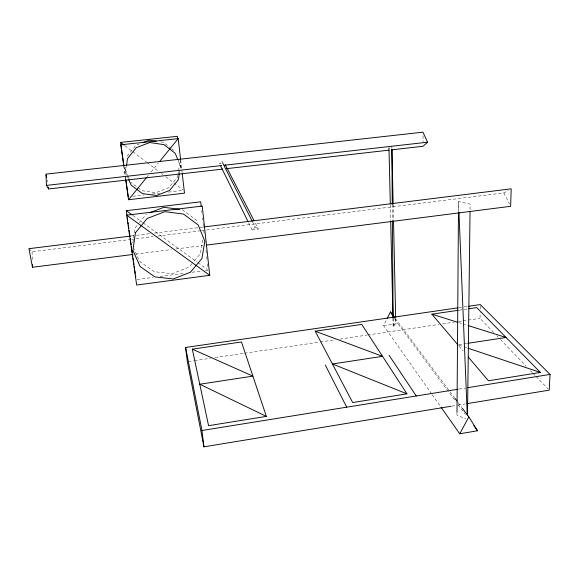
<?xml version="1.0" encoding="UTF-8"?>
<svg xmlns="http://www.w3.org/2000/svg" width="579" height="579" viewBox="0 0 579 579"><rect width="100%" height="100%" fill="white"/><g stroke="black" fill="none" stroke-linecap="round" stroke-linejoin="round"><path stroke-width="0.43" stroke-dasharray="2.9 2.17" d="M456.997 413.355L456.99 415.157L465.849 418.95M458.445 212.399L458.525 201.586L470.141 204.155L470.061 210.466M493.713 332.52L480.042 318.327L480.15 312.313M480.215 308.875L480.273 305.437M126.663 174.822L125.621 172.419L125.831 166.354M125.621 172.419L126.432 166.39M132.844 242.876L134.929 228.09L138.772 223.4M177.825 175.299L177.55 177.087L168.902 187.639L155.954 192.633L142.065 190.759L130.854 182.428M177.963 174.402L178.375 171.724M178.52 170.827L179.62 163.683L178.332 160.492M179.403 173.012L180.453 166.245L179.62 163.683M202.73 239.974L200.443 253.58L192.496 263.047M431.688 393.944L383.631 325.68L386.83 319.21M392.982 318.175L393.192 327.193L395.79 322.756L395.689 318.247M127.199 156.12L135.942 145.242L139.264 143.976M147.167 176.819L148.296 175.43M151.112 171.963L158.451 162.931M139.315 222.734L146.444 214.027M191.924 263.727L189.087 267.107L172.224 273.715L154.159 271.681L139.597 261.426L133.901 248.673M248.644 222.814L252.191 229.993L255.093 226.852L252.683 222.112M201.601 230.623L503.868 192.916L508.261 190.455M451.975 406.118L457.33 405.242M458.221 405.09L465.357 403.918M459.031 389.081L465.27 388.075M458.807 344.693L466.826 343.47M188.255 361.571L193.603 360.782M194.501 360.645L210.561 358.263M215.019 357.605L243.578 353.371M244.468 353.241L319.427 342.131M320.317 342.001L335.487 339.75M339.945 339.091L366.717 335.125M367.607 334.995L438.998 324.414M442.566 323.885L454.168 322.163M458.626 321.504L462.201 320.976M463.091 320.838L480.042 318.327M458.807 307.702L463.28 307.051M464.177 306.921L467.76 306.4M459.14 310.178L467.941 308.897M383.631 325.68L397.853 323.589L454.978 400.429M137.042 279.527L153.037 277.413M160.151 276.473L184.144 273.302M192.148 272.246L201.926 270.958M205.48 270.487L208.143 270.132M135.652 254.116L171.536 249.542M176.023 248.97L202.932 245.539M252.191 229.993L258.458 229.204L254.767 222.047M131.136 235.993L135.616 235.436M136.514 235.327L149.961 233.655M154.441 233.105L203.743 226.982M28.95 248.681L32.077 251.764L130.738 239.46M131.636 239.344L135.225 238.895M136.123 238.787L153.16 236.659M157.647 236.102L200.703 230.732M132.736 196.295L144.337 194.942M152.378 194.001L159.522 193.162M168.453 192.119L182.74 190.448M221.156 163.524L219.513 163.712L221.764 161.215L223.103 162.185M160.709 141.891L163.358 142.289L171 148.231M458.611 322.568L462.064 323.654M462.925 323.922L467.239 325.282M458.763 345.12L463.012 346.539M463.866 346.828L467.26 347.965M255.093 226.852L258.458 229.204M132.888 215.468L142.383 222.365M143.114 222.893L197.186 262.171M197.917 262.707L207.412 269.604M182.349 209.699L196.751 220.498L197.736 222.908M124.898 145.669L132.055 151.119M132.772 151.662L146.386 162.011M147.102 162.561L158.559 171.275M161.425 173.454L162.858 174.54M165.724 176.725L182.913 189.796M171.695 148.774L174.467 150.931M496.818 335.748L498.063 337.036M500.546 339.62L526.101 366.152M530.48 370.69L532.354 372.637M532.977 373.289L535.481 375.88M536.103 376.531L547.973 388.856M459.06 346.191L463.091 350.932M395.291 318.428L449.572 391.129M450.107 391.845L454.392 397.578M458.141 402.6L461.89 407.616M458.206 404.764L465.183 414.151M432.202 394.683L440.518 406.487M394.61 318.493L397.853 323.589M503.868 192.916L509.455 203.946M125.375 169.763L127.771 175.307M128.111 176.096L129.146 178.47M127.011 175.618L128.393 178.817M178.18 160.615L180.453 166.245M47.044 180.235L47.348 181.98M123.993 166.491L125.752 178.976M123.797 166.064L125.05 174.93M125.173 175.813L125.549 178.47M180.141 160.231L181.068 168.2M180.677 160.079L182.124 172.6M201.695 210.792L201.89 212.587M202.476 217.986L202.672 219.781M203.063 223.378L203.359 226.078M203.844 230.572L204.141 233.272M205.994 250.352L206.29 253.052M206.681 256.649L206.971 259.349M207.463 263.843L207.752 266.543M458.525 201.586L458.93 211.501M32.077 251.764L32.279 259.515M393.163 204.546L393.503 219.89M390.311 204.611L390.695 220.831M423.01 135.696L423.061 141.855M391.845 145.894L391.867 148.6M392.28 204.517L392.396 219.854M393.127 318.168L393.192 327.193"/><path stroke-width="0.87" d="M457.005 412.451L458.445 212.399M467.514 415.129L470.047 211.364M468.65 306.269L480.288 304.576L550.05 374.418L549.225 390.152L467.144 403.628M126.548 165.529L127.474 158.639L136.311 147.652L149.737 142.521L164.023 144.649L175.256 153.377L177.854 159.811M179.273 173.859L178.361 179.78L169.611 190.44L156.533 195.492L142.485 193.61L131.165 185.208L128.741 179.613M387.235 318.399L390.441 311.929L394.748 317.712M441.032 407.225L459.733 433.787L468.852 416.938L462.426 408.333M125.672 179.36L128.545 199.741L146.603 177.514M159.58 161.541L178.194 138.62L180.576 159.189M222.814 169.09L48.578 188.949L46.45 185.396L45.965 174.141L422.981 132.171L427.519 142.21L423.097 146.255L391.665 149.838M149.766 212.746L163.879 207.282L179.714 209.359M142.586 142.709L149.223 140.169L156.294 141.225M459.733 433.787L477.537 430.769L468.852 416.938M457.909 307.833L185.598 347.472L187.357 361.701L203.946 446.829L451.084 406.263M203.946 446.829L201.977 430.494L458.141 389.226M467.948 387.641L550.05 374.418M266.369 416.395L208.57 425.666L192.315 349.151L241.472 341.972L266.369 416.395L199.769 384.232L252.9 376.126L192.315 349.151M406.965 393.843L352.683 402.55L315.208 331.202L361.745 324.406L406.965 393.843L332.426 363.988L382.538 356.338L315.208 331.202M468.816 308.766L476.734 307.608L540.373 372.435L488.423 380.772L468.273 357.04M467.723 343.333L506.06 337.485L468.107 325.55M457.909 344.831L431.869 314.165L458.264 310.308M209.736 275.315L136.666 285.034L126.685 215.164L202.245 206.081L209.736 275.315L126.685 215.164M130.239 236.109L28.95 248.681L32.482 267.266L132.96 254.463M206.522 245.083L510.649 206.312L511.192 188.819L203.743 226.982M127.076 216.061L126.309 210.691L200.718 201.796L201.21 206.29M128.545 199.741L184.498 193.162L182.226 173.49M46.45 185.396L221.706 165.536M224.399 165.232L427.519 142.21M226.403 168.677L388.972 150.149M123.87 165.594L120.598 142.405L177.377 136.318L177.681 138.974M178.194 138.62L120.801 144.793L123.797 166.064M431.869 314.165L457.75 322.3M468.114 348.247L540.373 372.435M126.309 210.691L132.157 214.932M120.598 142.405L124.181 145.126M454.928 398.294L457.07 401.167M473.781 425.71L477.537 430.769M389.102 355.332L416.25 395.971M390.441 311.929L392.757 315.577M225.267 164.747L253.949 220.461M222.568 162.8L252.278 221.316M325.318 365.067L346.705 407.175M220.693 166.108L247.863 221.214M185.598 347.472L201.977 430.494M46.125 175.01L46.581 177.623M48.267 187.205L48.578 188.949M127.329 217.849L127.713 220.541M127.973 222.329L128.227 224.124M128.48 225.911L128.864 228.596M129.117 230.391L129.378 232.179M129.631 233.974L130.014 236.659M130.268 238.447L130.528 240.242M130.782 242.029L131.165 244.722M131.419 246.509L131.679 248.304M131.932 250.092L132.316 252.777M132.569 254.572L132.83 256.359M133.083 258.154L133.467 260.839M133.72 262.627L133.981 264.422M134.234 266.21L134.618 268.902M134.871 270.69L135.254 273.375M135.508 275.17L135.768 276.957M126.005 180.764L128.27 196.817M458.966 212.399L467.275 415.129M32.41 264.683L32.482 267.266M391.94 149.498L393.141 203.642M393.525 220.787L395.667 317.343M388.979 147.826L390.297 203.707M390.716 221.735L392.96 317.278M391.874 149.498L392.28 204.517M392.403 220.758L393.119 317.27M135.435 232.772L132.938 250.41L140.161 266.55L154.948 276.928L173.273 278.955L190.397 272.246L201.919 258.531L204.836 241.298L198.206 225.014L183.586 214.092L164.834 211.653L147.131 218.515L135.435 232.772"/></g></svg>
